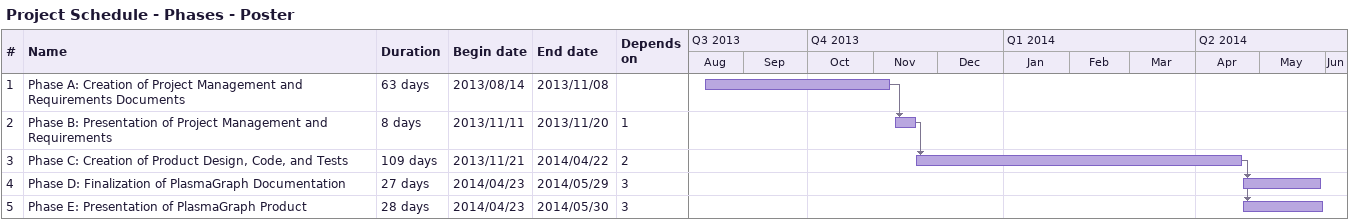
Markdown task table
Project Schedule - Phases - Poster

| ID | Task | Duration | Start | Finish | Predecessors |
|---|---|---|---|---|---|
| 1 | Phase A: Creation of Project Management and Requirements Documents | 63d | 2013-08-14 | 2013-11-08 |  |
| 2 | Phase B: Presentation of Project Management and Requirements | 8d | 2013-11-11 | 2013-11-20 | 1 |
| 3 | Phase C: Creation of Product Design, Code, and Tests | 109d | 2013-11-21 | 2014-04-22 | 2 |
| 4 | Phase D: Finalization of PlasmaGraph Documentation | 27d | 2014-04-23 | 2014-05-29 | 3 |
| 5 | Phase E: Presentation of PlasmaGraph Product | 28d | 2014-04-23 | 2014-05-30 | 3 |
